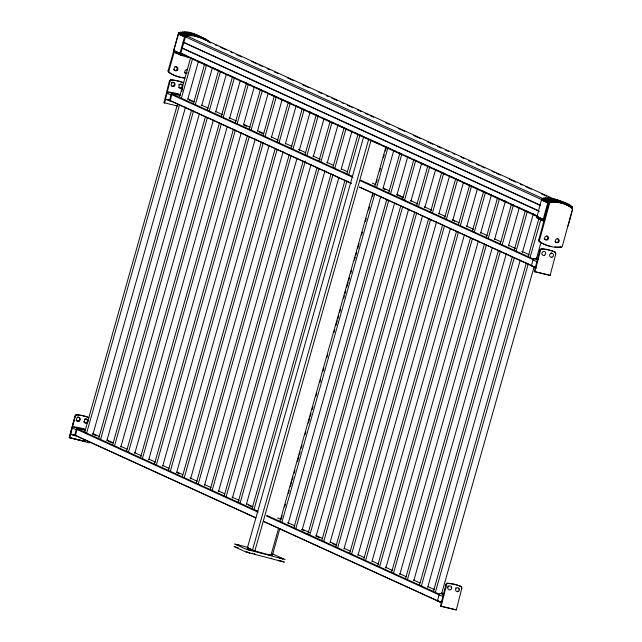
<?xml version="1.0" encoding="UTF-8"?>
<svg xmlns="http://www.w3.org/2000/svg" width="642" height="642" viewBox="0 0 642 642"><rect width="100%" height="100%" fill="white"/><g stroke="black" fill="none" stroke-linecap="round" stroke-linejoin="round"><path stroke-width="0.96" d="M85.571 439.577L85.121 441.399L69.256 437.587L75.162 415.92A1.364 1.3 -70.2 0 1 76.093 414.732L76.221 414.692A43.504 41.329 -70.2 0 1 89.021 417.701M541.688 219.452L537.739 218.384L536.905 216.868L541.423 200.055C543.934 195.593 551.101 199.044 555.025 199.108C559.88 201.692 572.215 202.768 572.664 209.244L568.202 225.631L567.191 226.803M544.015 221.249L543.196 219.5L547.698 202.92C552.441 197.447 562.825 202.784 568.427 204.67M177.425 53.19L174.375 52.323L173.557 50.79L178.243 34.018C186.228 27.317 202.543 37.629 209.364 42.003M185.458 56.006L188.146 57.234L180.851 55.284L179.84 53.888L184.519 36.883C189.92 31.306 200.978 37.188 206.876 39.804M461.815 588.297L461.847 588.136A1.621 1.533 -65.4 0 0 461.108 586.563L460.386 586.226A43.504 41.289 -65.4 0 0 447.578 583.217L447.418 583.225A1.621 1.533 -65.4 0 0 446.005 584.292L440.452 606.048L441.03 606.313L456.31 609.9L461.815 588.297L461.237 588.032M69.85 437.804L75.25 415.976A1.621 1.533 -70.2 0 1 76.655 414.901L76.815 414.909A43.504 41.329 -70.2 0 1 88.58 417.501M85.193 430.341A42.685 40.558 -70.2 0 0 77.746 429.129A0.859 0.811 -70.2 0 0 76.879 429.787L75.403 435.741L74.705 435.581L76.229 429.45A1.621 1.533 -70.2 0 1 77.634 428.374L77.794 428.374A43.504 41.329 -70.2 0 1 85.394 429.61M183.331 82.657A43.504 41.329 -70.2 0 0 171.566 80.065L171.406 80.065A1.621 1.533 -70.2 0 0 170.002 81.133L164.601 102.961L164.007 102.752L169.408 80.924A1.621 1.533 -70.2 0 1 170.812 79.849L170.973 79.849A43.504 41.329 -70.2 0 1 183.773 82.858L183.909 82.93M180.137 94.767A43.504 41.329 -70.2 0 0 172.546 93.531L172.385 93.531A1.621 1.533 -70.2 0 0 170.981 94.607L169.456 100.738L170.154 100.906L171.631 94.944A0.859 0.811 -70.2 0 1 172.497 94.286A42.685 40.558 -70.2 0 1 179.945 95.498M441.375 602.421L437.523 600.655L439.088 594.54A1.621 1.533 -65.4 0 1 440.5 593.465L440.661 593.473A43.504 41.289 -65.4 0 1 443.967 593.818M441.03 606.313L446.583 584.557A1.621 1.533 -65.4 0 1 447.996 583.49L448.156 583.49A43.504 41.289 -65.4 0 1 460.964 586.491M531.472 265.74L535.95 268.011L531.472 265.74L533.085 259.649A1.621 1.533 -60.8 0 1 534.513 258.582L534.674 258.582A43.504 41.192 -60.8 0 1 537.98 258.935M554.407 251.736L555.113 252.121A1.621 1.533 -60.8 0 1 555.844 253.686L550.138 275.37L534.866 271.791L534.296 271.47L540.018 249.794A1.621 1.533 -60.8 0 1 541.447 248.735L541.607 248.735A43.504 41.192 -60.8 0 1 554.407 251.728L554.552 251.8A1.621 1.533 -60.8 0 1 555.298 253.181M534.866 271.791L540.588 250.115A1.621 1.533 -60.8 0 1 542.017 249.048L542.177 249.048A43.504 41.192 -60.8 0 1 554.977 252.049M538.702 240.076L548.798 202.968A1.348 1.284 -65.5 0 1 549.977 201.957A36.088 34.235 -65.5 0 1 571.163 207.318L571.942 207.671A1.348 1.284 -65.5 0 1 572.455 209.123L562.352 246.223A1.348 1.284 -65.5 0 1 561.172 247.242A36.088 34.235 -65.5 0 1 539.986 241.873L539.208 241.52A1.348 1.284 -65.5 0 1 538.702 240.076L539.473 240.429A1.348 1.284 -65.5 0 0 539.986 241.873M539.473 240.429L549.576 203.329A1.348 1.284 -65.5 0 1 550.756 202.31A36.088 34.235 -65.5 0 1 571.942 207.671M89.278 442.9L69.256 437.587L75.154 416.056M176.863 76.27A36.088 34.235 -65.5 0 1 168.597 72.193A1.348 1.284 -65.5 0 1 168.1 70.74L178.564 33.729A1.348 1.284 -65.5 0 1 178.821 33.232M184.896 78.115A36.088 34.235 -65.5 0 1 169.368 72.546A1.348 1.284 -65.5 0 1 168.87 71.093L174.239 52.114M84.792 431.817L177.625 103.747M179.543 96.99L190.465 58.398M181.855 91.308L182.673 88.427M86.734 432.7L179.567 104.63M181.477 97.873L192.672 58.318M92.921 434.345L185.506 107.15M187.689 99.43L198.346 61.784M98.74 438.189L191.581 110.119M193.491 103.362L204.413 64.762M100.682 439.072L193.515 111.002M195.425 104.245L206.62 64.681M106.869 440.717L199.453 113.522M201.644 105.802L212.293 68.156M112.687 444.561L205.528 116.491M207.438 109.734L218.633 70.171M114.629 445.444L207.462 117.374M209.372 110.617L220.294 72.024M120.816 447.089L213.401 119.894M215.592 112.173L226.241 74.528M126.643 450.933L219.476 122.855M221.386 116.106L232.581 76.542M128.577 451.816L221.41 123.745M223.32 116.988L234.242 78.388M134.764 453.453L227.356 126.265M229.539 118.537L240.188 80.9M140.59 457.305L233.423 129.227M235.333 122.478L246.528 82.914M142.524 458.187L235.357 130.117M237.275 123.36L248.197 84.76M148.711 459.824L241.304 132.629M243.487 124.909L254.136 87.272M154.537 463.668L247.371 135.598M249.281 128.841L260.475 89.286M156.471 464.559L249.305 136.481M251.223 129.732L262.145 91.132M162.667 466.196L255.251 139.001M257.434 131.281L268.083 93.644M168.485 470.04L261.318 141.97M263.228 135.213L274.423 95.658M170.419 470.931L263.26 142.853M265.17 136.104L276.365 96.541M176.614 472.568L269.199 145.373M271.381 137.653L282.031 100.008M182.432 476.412L275.266 148.342M277.175 141.585L288.37 102.022M184.366 477.295L277.208 149.225M279.118 142.468L290.312 102.913M190.562 478.94L283.146 151.745M285.329 144.025L296.259 105.416M196.38 482.784L289.213 154.714M291.131 147.957L302.326 108.394M198.322 483.667L291.155 155.597M293.065 148.84L304.26 109.284M204.509 485.312L297.094 158.117M299.276 150.397L310.206 111.788M210.327 489.156L303.168 161.086M305.078 154.329L316.273 114.766M212.269 490.039L305.375 161.006M307.012 155.212L318.207 115.648M218.457 491.684L311.041 164.488M313.232 156.768L323.881 119.123M224.275 495.528L317.116 167.45M319.026 160.701L329.948 122.1M226.217 496.41L319.05 168.34M320.96 161.583L332.155 122.02M232.404 498.048L324.988 170.86M327.179 163.132L338.101 124.532M238.23 501.9L331.063 173.821M332.973 167.072L343.895 128.472M240.164 502.782L332.997 174.712M334.907 167.955L346.102 128.392M246.351 504.419L338.944 177.224M341.127 169.504L352.049 130.896M252.178 508.271L345.011 180.193M346.921 173.444L357.843 134.844M254.112 509.154L346.945 181.076M348.855 174.327L360.05 134.764M253.486 550.483L255.596 551.141L247.371 547.971L363.621 136.898L369.455 139.499M252.41 550.274L368.717 139.234M371.156 139.988L254.842 551.029L249.409 548.677M280.072 521.007L372.906 192.937M374.816 186.18L386.011 146.617M254.513 550.868L270.94 555.298L278.58 528.278M281.316 518.632L282.135 515.735M284.591 507.052L285.409 504.155M288.41 493.546L289.229 490.648M290.32 486.788L291.685 481.965M292.238 480.039L293.057 477.142M294.148 473.282L294.967 470.385M297.423 461.702L298.787 456.879M299.332 454.945L300.151 452.056M301.242 448.196L302.061 445.299M305.07 434.682L305.889 431.793M308.345 423.11L309.709 418.287M310.255 416.353L311.073 413.456M312.164 409.596L312.983 406.707M315.992 396.09L316.811 393.193M319.812 382.584L320.631 379.687M323.087 371.004L323.905 368.107M326.906 357.498L327.725 354.601M334.009 332.412L334.827 329.515M335.918 325.654L337.283 320.831M337.828 318.897L338.647 316.008M339.738 312.148L340.565 309.251M343.566 298.634L344.385 295.745M344.931 293.811L345.749 290.922M346.84 287.062L348.205 282.231M348.75 280.305L349.569 277.408M350.66 273.548L351.479 270.659M354.488 260.042L355.307 257.145M355.853 255.219L356.671 252.322M357.763 248.462L359.127 243.639M361.582 234.956L362.401 232.059M365.41 221.45L366.229 218.553M368.685 209.87L369.503 206.973M372.504 196.364L373.323 193.467M376.332 182.85L377.151 179.961M379.607 171.27L380.425 168.381M383.426 157.763L384.245 154.866M385.336 151.014L386.155 148.117M279.856 528.51L272.304 555.579M282.007 521.898L374.848 193.82M376.758 187.071L387.953 147.508M288.202 523.535L380.786 196.34M382.969 188.62L393.618 150.974M294.02 527.379L386.853 199.309M388.763 192.552L399.958 152.989M295.954 528.262L388.795 200.192M390.705 193.435L401.627 154.842M302.149 529.907L394.734 202.712M396.917 194.991L407.574 157.346M307.967 533.751L400.801 205.681M402.719 198.924L413.913 159.36M309.909 534.634L402.743 206.563M404.653 199.806L415.575 161.214M316.097 536.279L408.681 209.083M410.864 201.363L421.521 163.718M321.915 540.123L414.748 212.053M416.666 205.296L427.861 165.732M323.857 541.005L416.69 212.935M418.6 206.178L429.795 166.615M330.044 542.651L422.629 215.455M424.811 207.727L435.469 170.09M335.862 546.494L428.704 218.416M430.613 211.667L441.808 172.104M337.804 547.377L430.638 219.307M432.548 212.55L443.742 172.987M343.992 549.014L436.576 221.827M438.767 214.099L449.416 176.462M349.81 552.866L442.651 224.788M444.561 218.039L455.756 178.476M351.752 553.749L444.585 225.679M446.495 218.922L457.417 180.322M357.939 555.386L450.523 228.191M452.714 220.471L463.363 182.834M363.765 559.23L456.598 231.16M458.508 224.403L469.703 184.848M365.699 560.121L458.532 232.043M460.442 225.294L471.637 185.731M371.887 561.758L464.479 234.563M466.662 226.843L477.311 189.205M377.713 565.602L470.546 237.532M472.456 230.775L483.651 191.22M379.647 566.493L472.48 238.415M474.398 231.666L485.593 192.102M385.834 568.13L478.426 240.935M480.609 233.215L491.531 194.606M391.66 571.974L484.493 243.904M486.403 237.147L497.598 197.584M393.594 572.857L486.427 244.787M488.345 238.03L499.54 198.474M399.789 574.502L492.374 247.306M494.557 239.586L505.479 200.978M405.608 578.346L498.441 250.276M500.351 243.519L511.273 204.918M407.542 579.228L500.383 251.158M502.293 244.401L513.488 204.846M413.737 580.874L506.321 253.678M508.504 245.958L519.426 207.35M419.555 584.718L512.388 256.648M514.298 249.89L525.493 210.327M421.489 585.6L514.33 257.53M516.24 250.773L527.435 211.21M427.684 587.245L520.269 260.05M522.452 252.33L533.382 213.722M433.502 591.089L526.336 263.011M528.254 256.262L538.903 218.625M435.445 591.972L528.278 263.902M530.188 257.145L540.837 219.516M441.632 593.609L534.216 266.422M536.399 258.694L541.046 242.291M442.627 599.323L441.672 602.686L263.766 521.432M84.415 441.608L85.121 441.399L69.256 437.587M272.256 555.587L270.94 555.298M180.354 94.703A43.504 41.329 -70.2 0 0 168.589 92.111L168.429 92.111A1.621 1.533 -70.2 0 0 167.024 93.186M85.603 429.546A43.504 41.329 -70.2 0 0 73.838 426.954L73.678 426.954A1.621 1.533 -70.2 0 0 72.273 428.021M234.009 546.551L245.95 552.008L284.406 562.135L282.48 561.244M206.427 40.566C200.497 37.533 191.541 33.625 185.377 36.971L180.683 53.759L181.196 54.466L186.597 55.91M253.205 550.419L254.633 550.948M278.756 560.426L278.291 560.346L278.869 560.61M247.635 547.955L248.647 548.196M534.296 271.47L550.138 275.37M271.229 558.203L271.767 558.323M437.523 600.655L441.303 602.228M440.452 606.048L456.31 609.9M166.198 99.478L165.5 99.317L170.154 100.906M164.007 102.752L177.962 106.107M236.497 547.297L237.347 547.506M281.621 561.381L279.286 560.747M234.643 546.687L235.526 546.912M254.368 553.741L255.002 553.902M248.727 548.252L247.796 548.043L248.839 548.428M249.553 548.629L250.516 548.822L249.778 548.549M270.033 554.873L269.07 554.672L269.809 554.945M247.419 552.104L246.103 551.815L247.579 552.353M270.146 555.049L271.044 555.218L269.343 554.439M247.812 547.385L234.442 543.951L246.68 549.416L285.136 559.543L272.593 553.982M270.499 555.145L271.815 555.442L270.386 554.969M238.013 547.899L238.511 548.035M248.085 552.505L249.947 552.914L248.43 552.393M370.659 139.852L369.904 139.635M280.105 560.779L281.509 561.196M252.282 553.139L252.956 553.348M237.026 547.61L236.071 547.281M170.973 79.849L171.566 80.065M169.36 81.077L169.953 81.285M168.589 92.111L172.546 93.531M166.976 93.339L170.933 94.759M76.221 414.692L76.815 414.909M73.838 426.954L77.794 428.374M72.225 428.182L76.181 429.602M75.403 435.741L70.748 434.161L74.705 435.581M544.657 220.567L544.063 219.484L548.557 202.992C555.499 199.718 566.156 203.386 571.853 208.249M195.473 34.403L205.215 38.865M558.668 200.256L564.944 203.121M193.675 33.761L199.951 36.626M556.863 199.63L563.138 202.495M560.434 200.978L570.096 205.592M569.037 205.384L571.725 206.612M191.846 33.224L198.121 36.088M208.498 40.847L202.407 38.119M555.025 199.108L561.301 201.973M567.432 204.71L572.086 206.925M203.482 38.697L208.859 41.152M569.558 205.881L572.255 207.109M203.642 38.889L209.019 41.345M569.703 206.082L572.391 207.318M189.984 32.782L196.259 35.647M203.201 38.857L559.431 201.556M570.714 206.716L572.512 207.535M198.731 36.867L201.419 38.095M196.982 36.241L199.67 37.469M188.098 32.453L194.374 35.318M196.091 36.121L197.88 36.939M208.024 41.586L210.761 42.837M215.311 44.916L217.132 45.751M220.776 47.412L226.233 49.907M230.791 51.986L232.613 52.813M236.248 54.482L241.713 56.977M251.728 61.552L257.193 64.04M259.015 64.874L262.65 66.535M267.208 68.614L269.937 69.866M274.487 71.944L278.13 73.605M287.231 77.762L293.611 80.675M302.711 84.832L309.083 87.745M318.191 91.902L321.835 93.563M326.385 95.642L328.206 96.477M331.842 98.138L337.307 100.633M341.857 102.712L343.679 103.547M347.322 105.208L352.787 107.704M357.337 109.782L360.981 111.443M365.531 113.53L368.259 114.774M370.081 115.608L373.724 117.269M385.561 122.678L389.204 124.339M398.305 128.496L404.677 131.409M413.785 135.566L420.157 138.479M427.444 141.802L432.901 144.298M437.451 146.376L441.094 148.037M445.644 150.116L448.381 151.368M452.931 153.446L454.753 154.281M461.125 157.186L463.853 158.438M468.411 160.516L472.047 162.177M476.605 164.256L479.333 165.508M481.155 166.334L484.798 168.003M492.077 171.326L494.813 172.57M496.635 173.404L500.27 175.065M509.379 179.23L515.751 182.135M520.301 184.214L522.123 185.048M525.766 186.71L531.231 189.205M541.246 193.78L546.703 196.275M548.525 197.11L557.545 201.243M194.269 35.687L196.067 36.506M186.196 32.228L192.472 35.093M549.359 198.177L555.635 201.042M184.278 32.108L190.554 34.973M547.441 198.081L553.717 200.946M182.352 32.1L188.628 34.965M545.515 198.089L551.791 200.954M180.418 32.196L186.686 35.061M180.185 32.228L186.453 35.093M543.581 198.209L549.849 201.074M179.937 32.285L186.212 35.158M543.349 198.242L549.616 201.106M179.704 32.373L185.979 35.238M543.1 198.306L549.375 201.171M542.867 198.394L549.143 201.259M179.479 32.485L185.747 35.35M186.91 35.992L542.883 198.579M179.262 32.614L185.53 35.479M542.642 198.506L548.918 201.371M549.977 201.957L550.756 202.31M542.426 198.635L548.701 201.5M179.054 32.766L185.329 35.631M542.225 198.795L548.501 201.66M178.869 32.943L185.145 35.808M178.701 33.135L184.976 36M542.041 198.972L548.316 201.837M541.872 199.164L548.148 202.029M178.548 33.344L184.824 36.209M541.728 199.373L547.995 202.238M178.42 33.569L184.695 36.433M184.808 36.578L547.875 202.463M178.315 33.801L184.591 36.666M548.798 202.968L549.576 203.329M541.495 199.839L547.77 202.703M178.243 34.018L184.519 36.883M541.423 200.055L547.698 202.92M183.243 42.107L540.131 205.111M183.187 42.308L540.066 205.312M181.646 47.733L538.534 210.737M181.59 47.941L539.384 211.362M181.108 53.278L537.996 216.282M181.229 53.471L186.774 55.966M191.244 58.045L194.887 59.706M196.709 60.541L207.711 65.524M212.181 67.611L218.633 70.516M221.289 71.768L223.111 72.594M227.661 74.673L235.935 78.42M243.133 81.743L246.857 83.404M248.598 84.238L251.407 85.482M255.885 87.569L262.337 90.474M264.079 91.308L266.887 92.552M271.357 94.639L277.737 97.544M279.551 98.378L285.096 100.874M286.838 101.701L290.561 103.37M295.031 105.449L300.576 107.944M302.318 108.771L305.953 110.44M307.775 111.267L318.785 116.258M323.255 118.337L329.707 121.25M332.355 122.494L334.177 123.328M338.735 125.407L345.107 128.32M354.207 132.477L357.931 134.138M359.672 134.972L363.316 136.634M371.509 140.373L373.331 141.208M375.145 142.042L380.69 144.53M382.431 145.365L388.803 148.278M390.625 149.113L396.17 151.6M397.912 152.435L401.627 154.096M406.105 156.175L411.642 158.67M413.384 159.505L417.027 161.166M418.849 162.001L427.042 165.74M434.329 169.071L440.781 171.976M443.429 173.228L445.251 174.054M449.801 176.141L456.173 179.046M457.995 179.88L460.812 181.124M465.281 183.203L469.005 184.872M470.747 185.698L476.284 188.194M480.762 190.273L484.397 191.942M486.219 192.769L491.764 195.264M493.505 196.099L499.877 199.004M501.699 199.839L507.236 202.334M510.799 203.995L512.701 204.83M517.171 206.909L522.716 209.404M524.458 210.239L528.101 211.9M529.923 212.727L536.375 215.64M173.621 50.365L179.888 53.23M180.627 53.655L536.6 216.25M536.961 216.442L543.236 219.307M173.581 50.557L179.848 53.422M173.557 50.79L179.832 53.655M536.921 216.635L543.196 219.5M536.905 216.868L543.18 219.733M173.565 51.023L179.84 53.888M173.605 51.248L179.88 54.113M536.921 217.1L543.188 219.965M536.961 217.325L543.228 220.19M173.669 51.472L179.945 54.337M173.765 51.673L180.041 54.546M537.025 217.542L543.301 220.407M173.886 51.866L180.161 54.73M537.121 217.75L543.397 220.615M174.03 52.042L181.028 55.348M537.242 217.943L543.662 220.976M537.555 218.264L544.392 221.41M554.8 246.921A36.088 34.235 -65.5 0 0 560.394 246.889L561.172 247.242M168.1 70.74L168.87 71.093M168.597 72.193L169.368 72.546M188.034 98.908L194.414 101.829M201.716 105.16L208.104 108.081M215.399 111.411L222.702 114.749M229.082 117.663L236.384 120.993M243.679 124.331L250.067 127.244M257.37 130.583L263.758 133.496M271.052 136.834L278.355 140.165M285.65 143.495L292.038 146.416M298.426 149.329L305.72 152.668M313.023 155.998L320.318 159.328M326.706 162.249L333.094 165.163M341.303 168.918L347.691 171.831M372.32 183.082L375.971 184.752M383.266 188.082L389.654 191.003M396.957 194.333L403.345 197.255M410.639 200.585L417.942 203.915M424.322 206.836L431.625 210.167M438.919 213.505L445.307 216.418M452.61 219.757L458.99 222.67M466.293 226L473.587 229.338M480.89 232.669L487.278 235.59M494.573 238.92L500.961 241.841M508.255 245.172L515.558 248.502M521.946 251.423L529.241 254.754M536.543 258.092L538.365 258.927M189.27 100.072L192.921 101.741M244.008 125.078L246.745 126.322M259.52 132.156L262.257 133.408M383.595 188.828L385.417 189.663M397.278 195.08L402.751 197.575M452.016 220.078L454.761 221.329M172.008 93.965L352.651 176.47M360.86 180.217L534.2 259.392M171.334 94.446L352.891 177.369M360.186 180.699L533.526 259.874M168.196 99.662L351.222 183.251M359.432 187.007L534.601 267.008M167.907 99.622L351.286 183.379M359.504 187.135L535.781 267.61M92.368 433.334L99.662 436.672M106.965 440.003L113.353 442.924M120.648 446.254L127.036 449.167M134.339 452.506L141.633 455.836M148.936 459.174L155.316 462.088M162.619 465.418L169.006 468.339M177.216 472.087L182.689 474.59M189.984 477.921L197.287 481.259M204.581 484.59L210.969 487.511M218.272 490.841L224.652 493.754M231.955 497.093L239.249 500.423M246.552 503.761L252.94 506.674M277.569 517.925L281.22 519.595M287.608 522.508L294.903 525.846M302.205 529.177L309.5 532.507M315.888 535.428L322.276 538.341M330.486 542.097L336.873 545.01M344.168 548.348L350.556 551.261M357.859 554.592L364.239 557.513M372.456 561.26L378.836 564.182M385.224 567.095L392.527 570.433M399.822 573.763L406.209 576.677M413.512 580.015L419.892 582.928M428.11 586.684L434.49 589.597M441.792 592.935L443.614 593.762M92.689 434.08L96.34 435.749M108.201 441.166L111.852 442.828M176.63 472.416L179.367 473.668M248.703 505.334L252.354 507.003M301.62 529.506L304.356 530.757M316.217 536.174L319.86 537.836M332.636 543.67L335.373 544.922M77.257 428.808L257.899 511.313M267.016 515.478L439.449 594.235M76.583 429.281L258.14 512.212M266.35 515.959L439.69 595.134M74.007 434.754L255.917 517.845M74.071 434.883L255.628 517.805M263.838 521.561L441.744 602.814M447.578 583.225L448.156 583.49M445.957 584.445L446.535 584.71M440.661 593.473L443.75 594.877M439.04 594.693L442.892 596.458M460.386 586.226L460.531 586.298A1.621 1.533 -65.4 0 1 461.205 587.133M544.721 219.965L544.368 219.187L548.974 202.912A1.348 1.284 -65.5 0 1 550.17 201.901A36.088 34.235 -65.5 0 1 571.284 207.502A1.348 1.284 -65.5 0 1 571.492 207.679M541.607 248.735L542.177 249.048M539.97 249.947L540.54 250.268M534.674 258.582L537.699 260.275M533.037 259.801L536.864 261.759A1.621 1.533 -60.8 0 1 537.755 260.829M563.82 202.728L565.634 203.891M442.94 596.306A1.621 1.533 -65.4 0 1 443.357 595.672M443.662 595.447A1.621 1.533 -65.4 0 1 443.999 595.294M458.781 588.818A2.022 1.918 -65.4 0 1 458.789 589.854M457.882 591.113A2.022 1.918 -65.4 0 1 457.417 591.33M455.539 588.056A2.022 1.918 -65.4 0 1 455.94 587.727M451.037 587.173A2.022 1.918 -65.4 0 1 451.053 587.695M447.217 588A2.022 1.918 -65.4 0 1 447.305 586.965M447.891 586.098A2.022 1.918 -65.4 0 1 448.317 585.801M550.916 252.916A2.022 1.918 -60.8 0 1 551.887 253.141M167.698 93.435A0.859 0.811 -70.2 0 1 167.915 93.098M182.681 87.039A2.022 1.918 -70.2 0 1 179.455 87.641A2.022 1.918 -70.2 0 1 180.386 84.359A2.022 1.918 -70.2 0 1 182.826 86.534M172.457 82.2A2.022 1.918 -70.2 0 1 174.263 84.896A2.022 1.918 -70.2 0 1 171.117 85.683M171.093 82.842A2.022 1.918 -70.2 0 1 171.494 82.505M180.033 84.038A2.022 1.918 -70.2 0 1 182.135 86.285A2.022 1.918 -70.2 0 1 179.439 87.89M179.014 87.633A2.022 1.918 -70.2 0 1 178.669 87.264M178.733 84.816A2.022 1.918 -70.2 0 1 179.094 84.439M557.096 238.487A2.022 1.918 -65.5 0 1 558.083 241.617A2.022 1.918 -65.5 0 1 554.873 241.48M551.117 246.424A36.088 34.235 -65.5 0 1 539.208 241.52M560.659 246.833A1.348 1.284 -65.5 0 1 560.394 246.889M546.832 235.959A2.022 1.918 -65.5 0 1 547.498 238.68A2.022 1.918 -65.5 0 1 544.841 239.474M544.448 239.169A2.022 1.918 -65.5 0 1 544.143 238.76M571.163 207.318A1.348 1.284 -65.5 0 1 571.532 207.703M571.725 208.353A1.348 1.284 -65.5 0 0 571.685 208.08A1.348 1.284 -65.5 0 1 571.805 208.273M179.014 33.039A1.348 1.284 -65.5 0 1 179.76 32.726M184.118 77.762A36.088 34.235 -65.5 0 1 182.272 77.546M180.442 77.225A36.088 34.235 -65.5 0 1 178.645 76.799M174.801 66.527A2.022 1.918 -65.5 0 1 177.088 67.747A2.022 1.918 -65.5 0 1 176.028 70.259A2.022 1.918 -65.5 0 1 173.549 69.48M186.67 73.653A2.022 1.918 -65.5 0 1 184.864 71.15A2.022 1.918 -65.5 0 1 187.737 69.898M187.279 72.69A2.022 1.918 -65.5 0 1 186.87 73.011M186.397 73.22A2.022 1.918 -65.5 0 1 184.543 72.731M77.209 417.131A2.022 1.918 -70.2 0 1 79.536 418.287A2.022 1.918 -70.2 0 1 78.557 420.831A2.022 1.918 -70.2 0 1 76.053 420.125M85.787 418.881A2.022 1.918 -70.2 0 1 87.248 421.633A2.022 1.918 -70.2 0 1 84.263 422.476M83.917 422.107A2.022 1.918 -70.2 0 1 83.677 421.65M84.343 419.282A2.022 1.918 -70.2 0 1 85.282 418.881M236.762 544.625L240.606 545.724L236.762 544.625M246.841 549.223L250.677 550.322L246.841 549.223M279.021 557.754L282.865 558.861L279.021 557.754M458.532 591.402A2.022 1.918 -65.4 0 0 458.524 587.936A2.022 1.918 -65.4 0 0 455.619 589.797A2.022 1.918 -65.4 0 0 458.532 591.402M450.604 589.685A2.022 1.918 -65.4 0 0 450.917 586.218A2.022 1.918 -65.4 0 0 447.867 587.791A2.022 1.918 -65.4 0 0 450.604 589.685M552.032 257.169A2.022 1.918 -60.8 0 0 552.923 253.799A2.022 1.918 -60.8 0 0 549.672 254.826A2.022 1.918 -60.8 0 0 552.032 257.169M544.577 255.235A2.022 1.918 -60.8 0 0 544.914 251.784A2.022 1.918 -60.8 0 0 541.848 253.341A2.022 1.918 -60.8 0 0 544.577 255.235M174.118 86.14A2.022 1.918 -70.2 0 0 174.086 82.666A2.022 1.918 -70.2 0 0 171.205 84.527A2.022 1.918 -70.2 0 0 174.118 86.14M547.554 239.779A2.022 1.918 -65.5 0 0 547.602 236.312A2.022 1.918 -65.5 0 0 544.673 238.118A2.022 1.918 -65.5 0 0 547.554 239.779M558.283 242.499A2.022 1.918 -65.5 0 0 558.331 239.033A2.022 1.918 -65.5 0 0 555.402 240.838A2.022 1.918 -65.5 0 0 558.283 242.499M176.951 70.532A2.022 1.918 -65.5 0 0 177.04 67.057A2.022 1.918 -65.5 0 0 174.094 68.838A2.022 1.918 -65.5 0 0 176.951 70.532M79.367 420.983A2.022 1.918 -70.2 0 0 79.335 417.509A2.022 1.918 -70.2 0 0 76.454 419.37A2.022 1.918 -70.2 0 0 79.367 420.983M87.304 422.709A2.022 1.918 -70.2 0 0 86.959 419.258A2.022 1.918 -70.2 0 0 84.246 421.393A2.022 1.918 -70.2 0 0 87.304 422.709"/></g></svg>
